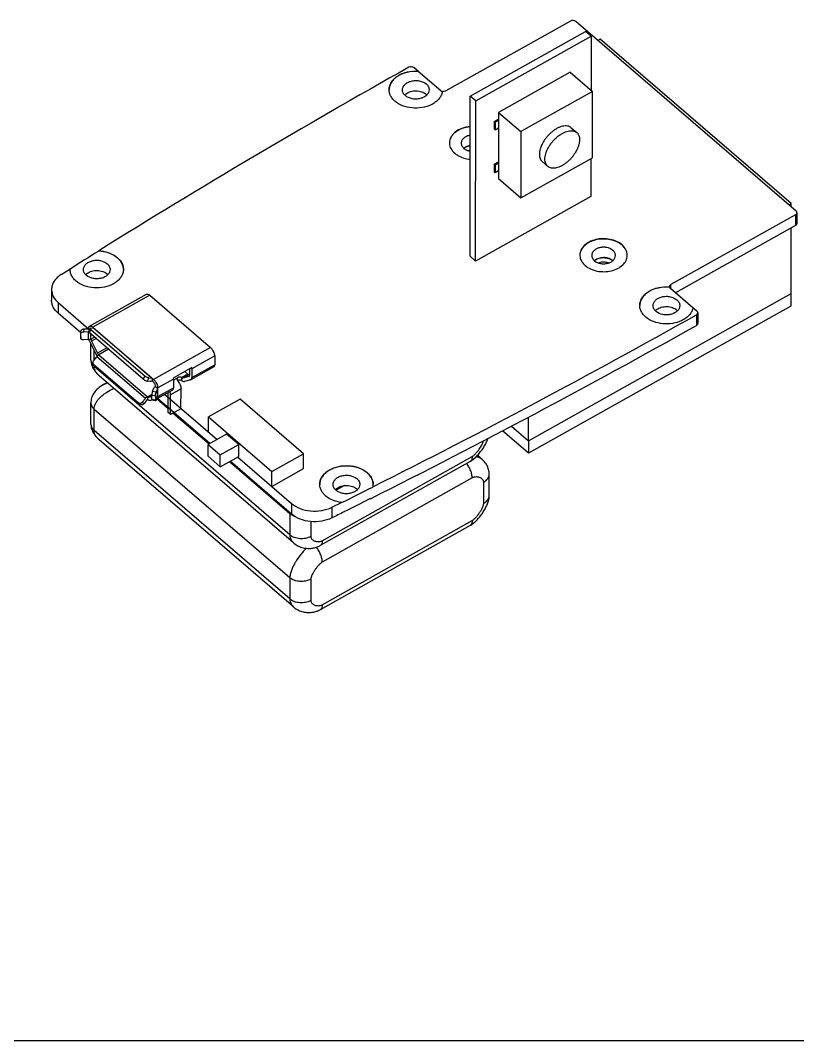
# Model space of a CAD drawing. Header units: millimetres. Extents: x 0 to 297, y 0 to 210.
# Drawn here: x 68.48 to 105.17, y 0 to 48.12 of the extents above; entities that cross this region are included whole.
import ezdxf

# ---------------------------------------------------------------- set-up
doc = ezdxf.new("R2010")
doc.units = ezdxf.units.MM
doc.header["$LTSCALE"] = 16.335
doc.layers.get('0').update_dxf_attribs({"linetype": 'CONTINUOUS'})
doc.layers.add('06___PRT_ALL_SURFS', color=7, linetype='CONTINUOUS')

msp = doc.modelspace()

# ---------------------------------------------------------------- linework, layer by layer
at = {"color": 7, "linetype": 'Continuous'}
for p, q in [((94.451, 48.088), (88.57, 44.791)), ((105.1, 39.122), (94.697, 48.069)), ((89.713, 44.548), (95.159, 47.601)), ((89.977, 44.321), (95.423, 47.374)), ((95.423, 47.374), (95.159, 47.601)), ((95.423, 47.374), (95.421, 44.822)), ((95.853, 47.229), (95.745, 47.169)), ((104.87, 39.474), (95.853, 47.229)), ((87.26, 45.724), (87.07, 45.887)), ((87.26, 45.714), (87.26, 45.724)), ((88.324, 44.799), (87.26, 45.714)), ((94.431, 45.673), (91.055, 43.78)), ((94.431, 45.673), (95.487, 44.765)), ((95.487, 44.765), (92.111, 42.873)), ((95.485, 41.642), (95.487, 44.765)), ((89.708, 36.993), (89.713, 44.548)), ((89.977, 44.321), (89.713, 44.548)), ((89.972, 36.766), (89.977, 44.321)), ((90.848, 43.349), (90.847, 42.996)), ((90.848, 43.349), (91.055, 43.465)), ((90.848, 43.349), (90.892, 43.311)), ((90.892, 43.311), (90.891, 42.959)), ((91.055, 43.403), (90.892, 43.311)), ((91.055, 43.78), (91.053, 40.658)), ((91.055, 43.78), (92.111, 42.873)), ((90.847, 42.996), (90.891, 42.959)), ((90.891, 42.959), (91.055, 43.05)), ((92.111, 42.873), (92.109, 39.75)), ((94.483, 43.054), (94.746, 42.827)), ((90.846, 41.334), (91.054, 41.451)), ((91.054, 41.388), (90.89, 41.296)), ((92.109, 39.75), (95.485, 41.642)), ((93.113, 41.461), (93.377, 41.234)), ((95.419, 41.605), (95.418, 39.819)), ((90.846, 41.334), (90.89, 41.296)), ((90.846, 41.334), (90.846, 40.982)), ((90.846, 40.982), (90.89, 40.944)), ((90.89, 41.296), (90.89, 40.944)), ((90.89, 40.944), (91.053, 41.035)), ((91.053, 40.658), (92.109, 39.75)), ((95.418, 39.819), (89.972, 36.766)), ((104.762, 39.413), (104.87, 39.474)), ((104.87, 39.32), (104.87, 39.474)), ((105.139, 39.046), (105.138, 38.542)), ((105.074, 38.951), (99.193, 35.655)), ((105.074, 38.951), (105.073, 38.448)), ((105.073, 38.448), (99.404, 35.269)), ((104.867, 35.243), (104.869, 38.333)), ((72.182, 37.25), (72.182, 37.24)), ((89.972, 36.766), (89.708, 36.993)), ((70.413, 36.138), (70.813, 36.39)), ((70.813, 36.39), (70.822, 36.397)), ((70.822, 36.397), (70.827, 36.399)), ((70.827, 36.399), (70.827, 36.389)), ((99.192, 35.451), (99.193, 35.655)), ((69.957, 35.42), (69.957, 34.917)), ((71.748, 33.694), (74.438, 35.202)), ((74.592, 35.154), (71.902, 33.646)), ((74.592, 35.154), (77.46, 32.687)), ((92.468, 28.292), (104.867, 35.243)), ((99.129, 35.545), (99.128, 35.56)), ((99.129, 35.535), (99.129, 35.545)), ((100.226, 34.562), (99.166, 35.474)), ((104.847, 35.232), (104.847, 34.64)), ((70.268, 34.809), (70.268, 34.305)), ((70.268, 34.809), (71.704, 33.574)), ((71.319, 33.401), (70.268, 34.305)), ((100.42, 34.405), (100.231, 34.568)), ((100.394, 34.234), (100.394, 33.731)), ((100.459, 34.329), (100.459, 33.825)), ((71.331, 33.32), (71.319, 33.442)), ((71.319, 33.442), (71.319, 33.265)), ((71.319, 33.265), (71.331, 33.144)), ((71.319, 33.265), (71.319, 33.258)), ((71.319, 33.258), (71.331, 33.137)), ((71.331, 33.144), (71.331, 33.32)), ((71.684, 33.559), (71.459, 33.549)), ((71.459, 33.549), (71.47, 33.427)), ((71.47, 33.427), (71.696, 33.438)), ((71.695, 33.06), (71.696, 33.438)), ((71.78, 33.593), (71.698, 33.446)), ((71.704, 33.564), (71.704, 33.59)), ((71.704, 33.564), (71.745, 33.529)), ((71.815, 33.536), (71.734, 33.39)), ((74.285, 31.195), (71.734, 33.39)), ((71.814, 33.084), (71.814, 33.321)), ((71.956, 33.581), (71.815, 33.6)), ((71.815, 33.536), (74.367, 31.342)), ((71.902, 33.646), (74.77, 31.179)), ((74.683, 31.236), (71.956, 33.581)), ((71.331, 33.137), (71.331, 33.144)), ((71.695, 33.06), (71.47, 33.05)), ((71.728, 33.049), (71.714, 33.061)), ((72.045, 32.404), (71.762, 32.966)), ((71.812, 32.099), (71.813, 32.866)), ((71.814, 33.084), (71.98, 33.177)), ((72.057, 33.111), (71.84, 32.99)), ((71.84, 32.99), (72.122, 32.427)), ((71.952, 32.076), (72.094, 32.253)), ((71.968, 32.096), (71.968, 32.556)), ((74.381, 30.286), (72.094, 32.253)), ((72.564, 32.675), (72.122, 32.427)), ((72.646, 32.605), (72.184, 32.345)), ((72.184, 32.345), (74.487, 30.365)), ((77.46, 32.687), (74.77, 31.179)), ((77.658, 32.291), (76.578, 31.685)), ((77.658, 32.291), (77.657, 31.879)), ((71.953, 31.891), (74.064, 30.075)), ((71.968, 31.794), (71.968, 31.878)), ((81.205, 23.85), (71.968, 31.794)), ((77.614, 31.775), (76.533, 31.169)), ((76.577, 31.274), (77.657, 31.879)), ((81.377, 23.473), (72.206, 31.36)), ((74.285, 31.195), (74.367, 31.342)), ((76.573, 31.74), (75.701, 31.251)), ((76.393, 31.433), (76.096, 31.267)), ((76.454, 31.409), (76.159, 31.243)), ((76.441, 31.319), (76.159, 31.243)), ((76.393, 31.433), (76.248, 31.558)), ((76.467, 31.412), (76.454, 31.409)), ((76.468, 31.681), (76.467, 31.368)), ((76.578, 31.685), (76.577, 31.274)), ((72.583, 31.036), (72.407, 30.937)), ((74.542, 31.255), (74.46, 31.108)), ((74.601, 31.089), (74.46, 31.108)), ((74.542, 31.255), (74.683, 31.236)), ((74.699, 31.24), (74.699, 31.114)), ((74.699, 31.114), (74.77, 31.053)), ((74.858, 30.877), (74.858, 30.852)), ((74.858, 30.852), (74.968, 30.757)), ((75.706, 31.197), (74.968, 30.782)), ((75.923, 31.275), (75.706, 31.153)), ((75.706, 31.197), (75.706, 30.785)), ((76.103, 31.136), (76.104, 31.262)), ((76.518, 31.163), (76.236, 31.087)), ((74.479, 30.371), (74.479, 30.245)), ((74.69, 30.479), (74.487, 30.365)), ((74.687, 30.418), (74.549, 30.34)), ((74.549, 30.34), (74.687, 30.378)), ((74.687, 30.257), (74.687, 30.433)), ((74.856, 30.4), (74.687, 30.433)), ((74.726, 30.628), (74.788, 30.778)), ((74.726, 30.628), (74.894, 30.594)), ((74.856, 30.4), (74.855, 30.224)), ((74.956, 30.745), (74.894, 30.594)), ((74.894, 30.217), (74.956, 30.367)), ((75.662, 30.681), (74.923, 30.267)), ((74.956, 30.367), (74.956, 30.745)), ((74.967, 30.371), (75.706, 30.785)), ((74.967, 30.371), (74.968, 30.782)), ((75.302, 30.479), (77.773, 28.354)), ((75.464, 29.622), (75.465, 30.57)), ((75.574, 29.527), (75.575, 30.459)), ((76.065, 30.734), (75.575, 30.459)), ((76.064, 29.802), (76.065, 30.734)), ((71.81, 29.077), (71.811, 30.085)), ((71.811, 30.086), (71.811, 30.085)), ((74.155, 30.013), (74.073, 30.068)), ((74.239, 30.109), (74.381, 30.286)), ((74.239, 30.109), (74.321, 30.054)), ((74.462, 30.231), (74.321, 30.054)), ((74.479, 30.245), (74.487, 30.239)), ((74.718, 30.209), (74.626, 30.184)), ((74.687, 30.257), (74.855, 30.224)), ((74.867, 30.18), (74.698, 30.213)), ((74.92, 30.263), (75.464, 29.795)), ((77.419, 28.155), (74.948, 30.28)), ((78.857, 30.255), (77.359, 29.415)), ((81.848, 27.682), (78.857, 30.255)), ((71.966, 28.772), (71.967, 29.779)), ((71.967, 29.779), (81.203, 21.835)), ((75.574, 29.527), (75.464, 29.622)), ((76.064, 29.802), (75.574, 29.527)), ((75.696, 29.595), (77.39, 28.139)), ((77.359, 28.71), (77.359, 29.415)), ((77.359, 29.415), (80.35, 26.843)), ((92.468, 28.292), (92.468, 29.405)), ((91.666, 28.981), (92.468, 28.292)), ((81.203, 20.828), (71.966, 28.772)), ((78.217, 28.602), (77.346, 28.114)), ((78.789, 28.11), (78.217, 28.602)), ((92.469, 27.701), (91.241, 28.758)), ((81.375, 20.451), (72.204, 28.338)), ((77.345, 27.56), (77.346, 28.114)), ((77.346, 28.114), (77.917, 27.622)), ((77.917, 27.622), (78.789, 28.11)), ((78.788, 27.556), (78.789, 28.11)), ((92.47, 28.292), (92.469, 27.701)), ((77.345, 27.56), (77.917, 27.068)), ((77.917, 27.068), (77.917, 27.622)), ((77.917, 27.068), (78.788, 27.556)), ((78.735, 27.527), (81.282, 25.336)), ((80.35, 26.843), (81.848, 27.682)), ((81.847, 26.977), (81.848, 27.682)), ((82.733, 23.578), (89.812, 27.547)), ((90.289, 27.401), (90.058, 27.6)), ((78.352, 27.312), (81.205, 24.857)), ((81.282, 24.832), (78.38, 27.328)), ((80.35, 26.138), (81.847, 26.977)), ((89.715, 27.315), (82.636, 23.346)), ((80.35, 26.138), (80.35, 26.843)), ((89.812, 26.539), (82.733, 22.571)), ((90.616, 25.711), (90.616, 26.719)), ((83.778, 26.178), (83.383, 25.957)), ((85.123, 26.12), (85.123, 26.11)), ((90.355, 25.334), (90.356, 26.341)), ((85, 25.565), (84.996, 25.563)), ((85, 25.565), (85, 25.555)), ((85.004, 25.557), (85, 25.555)), ((81.282, 25.336), (81.282, 24.832)), ((83.184, 25.154), (83.639, 25.38)), ((83.184, 25.154), (83.184, 24.65)), ((83.639, 25.38), (83.639, 25.37)), ((83.643, 25.372), (83.639, 25.37)), ((81.205, 24.857), (81.205, 23.85)), ((83.763, 24.947), (83.763, 24.937)), ((82.19, 24.479), (82.189, 23.777)), ((89.713, 24.292), (82.634, 20.324)), ((82.731, 20.556), (89.811, 24.525)), ((81.203, 21.835), (81.203, 20.828)), ((82.188, 21.762), (82.187, 20.755)), ((0, 0), (297, 0))]:
    msp.add_line(p, q, dxfattribs=at)
for points in [[(71.812, 32.099), (71.814, 32.049), (71.82, 31.989), (71.832, 31.93), (71.847, 31.87), (71.868, 31.811), (71.894, 31.751), (71.925, 31.692), (71.96, 31.634), (72, 31.577), (72.045, 31.522), (72.093, 31.468), (72.145, 31.416), (72.206, 31.361)], [(72.407, 30.937), (72.336, 30.895), (72.269, 30.85), (72.206, 30.804), (72.149, 30.757), (72.095, 30.708), (72.046, 30.656), (72.001, 30.603), (71.96, 30.547), (71.924, 30.49), (71.893, 30.431), (71.867, 30.371), (71.845, 30.311), (71.829, 30.25), (71.819, 30.19), (71.813, 30.131), (71.811, 30.086)], [(71.81, 29.077), (71.812, 29.027), (71.819, 28.967), (71.83, 28.908), (71.845, 28.848), (71.866, 28.789), (71.892, 28.729), (71.923, 28.67), (71.958, 28.612), (71.998, 28.555), (72.043, 28.499), (72.091, 28.446), (72.143, 28.393), (72.204, 28.338)], [(89.715, 27.314), (89.755, 27.339), (89.793, 27.364), (89.831, 27.391), (89.87, 27.422), (89.909, 27.454), (89.948, 27.489), (89.987, 27.526), (90.025, 27.565), (90.063, 27.605), (90.101, 27.647), (90.137, 27.689), (90.173, 27.733), (90.209, 27.778), (90.243, 27.824), (90.276, 27.87), (90.308, 27.916), (90.338, 27.963), (90.367, 28.01), (90.395, 28.057), (90.422, 28.104), (90.447, 28.151), (90.471, 28.198), (90.493, 28.245), (90.513, 28.291), (90.532, 28.338), (90.55, 28.384), (90.554, 28.398)], [(90.616, 26.719), (90.614, 26.772), (90.609, 26.826), (90.6, 26.88), (90.587, 26.934), (90.571, 26.988), (90.55, 27.043), (90.526, 27.096), (90.498, 27.149), (90.466, 27.201), (90.43, 27.252), (90.39, 27.301), (90.346, 27.348), (90.298, 27.394), (90.289, 27.401)], [(89.713, 24.292), (89.754, 24.317), (89.791, 24.342), (89.83, 24.369), (89.868, 24.4), (89.907, 24.432), (89.946, 24.467), (89.985, 24.504), (90.023, 24.543), (90.061, 24.583), (90.099, 24.625), (90.135, 24.667), (90.171, 24.711), (90.207, 24.756), (90.241, 24.802), (90.274, 24.848), (90.306, 24.894), (90.336, 24.941), (90.366, 24.988), (90.394, 25.035), (90.42, 25.082), (90.445, 25.129), (90.469, 25.176), (90.491, 25.223), (90.511, 25.269), (90.53, 25.316), (90.548, 25.362), (90.563, 25.408), (90.577, 25.453), (90.589, 25.499), (90.599, 25.544), (90.606, 25.589), (90.612, 25.634), (90.615, 25.677), (90.616, 25.711)], [(81.377, 23.473), (81.387, 23.464), (81.441, 23.422), (81.495, 23.385), (81.551, 23.352), (81.607, 23.323), (81.664, 23.298), (81.72, 23.277), (81.776, 23.259), (81.832, 23.244), (81.887, 23.233), (81.94, 23.224), (81.993, 23.218), (82.045, 23.215), (82.095, 23.213), (82.144, 23.214), (82.191, 23.217), (82.238, 23.222), (82.283, 23.228), (82.327, 23.235), (82.37, 23.245), (82.413, 23.256), (82.456, 23.269), (82.498, 23.283), (82.541, 23.3), (82.583, 23.319), (82.625, 23.34), (82.636, 23.346)], [(81.375, 20.451), (81.385, 20.442), (81.439, 20.4), (81.493, 20.363), (81.549, 20.33), (81.605, 20.301), (81.662, 20.276), (81.718, 20.255), (81.774, 20.237), (81.83, 20.222), (81.885, 20.211), (81.939, 20.202), (81.991, 20.196), (82.043, 20.193), (82.093, 20.191), (82.142, 20.192), (82.189, 20.195), (82.236, 20.199), (82.281, 20.206), (82.325, 20.213), (82.369, 20.223), (82.411, 20.234), (82.454, 20.247), (82.496, 20.261), (82.539, 20.278), (82.581, 20.297), (82.623, 20.318), (82.634, 20.324)]]:
    msp.add_lwpolyline(points, dxfattribs=at)
for centre, radius, start, end in [((256.032, -257.07), 347.023, 119.18272, 121.99139), ((86.497, 44.853), 0.608, 179.9721, 180.9186), ((87.797, 44.853), 0.612, 351.3498, 352.2706), ((87.32, 44.263), 0.489, 43.7223, 49.3409), ((89.276, 42.34), 0.541, 179.9589, 182.8834), ((89.724, 41.725), 0.469, 128.5388, 130.6613), ((89.743, 41.702), 0.498, 123.7078, 128.5271), ((251.382, -249.567), 338.188, 121.99759, 122.26772), ((95.434, 37.044), 0.541, 179.9589, 182.8834), ((95.882, 36.429), 0.469, 128.5388, 130.6613), ((95.901, 36.405), 0.498, 123.7078, 128.5271), ((96.131, 36.414), 0.487, 49.3784, 54.5271), ((96.593, 37.043), 0.54, 358.3608, 359.9577), ((71.429, 36.378), 0.603, 178.0048, 178.9625), ((71.431, 36.378), 0.604, 178.9626, 180.0119), ((71.432, 36.378), 0.605, 180.0119, 180.964), ((72.258, 35.788), 0.489, 43.7223, 49.3409), ((72.74, 36.378), 0.607, 359.0205, 359.9706), ((99.213, 35.56), 0.0858, 171.3736, 179.7044), ((99.216, 35.551), 0.0882, 189.9826, 197.4203), ((99.221, 35.552), 0.0941, 197.4298, 204.4646), ((99.255, 35.577), 0.136, 223.576, 229.3448), ((98.327, 34.677), 0.607, 179.9735, 183.7322), ((-79.817, 354.956), 367.884, 296.6378, 299.33138), ((99.152, 34.087), 0.489, 43.7223, 49.3409), ((99.622, 34.677), 0.618, 348.9456, 349.8473), ((-78.386, 351.755), 364.831, 296.60576, 299.34279), ((71.682, 33.358), 0.298, 272.5996, 277.9892), ((71.708, 33.28), 0.215, 298.2648, 299.2731), ((72.386, 32.02), 0.374, 135.03, 141.4252), ((72.339, 32.077), 0.3, 122.1254, 124.7788), ((72.327, 32.097), 0.277, 119.2968, 122.131), ((76.364, 31.368), 0.104, 355.2411, 0.0403), ((75.918, 31.021), 0.303, 52.3724, 54.0532), ((76.008, 31.019), 0.151, 50.6613, 54.0693), ((74.984, 30.349), 0.0345, 119.2584, 122.7795), ((74.728, 30.371), 0.24, 356.4974, 0.0061), ((74.126, 30.148), 0.0958, 229.3101, 236.1545), ((74.511, 30.192), 0.0623, 139.1023, 141.421), ((74.511, 30.193), 0.0616, 132.2152, 139.1353), ((74.891, 30.324), 0.0656, 288.7829, 299.2863), ((83.224, 26.24), 0.609, 179.9571, 180.9025), ((-83.663, 362.532), 376.389, 296.3917, 296.64338), ((84.046, 25.65), 0.489, 43.7223, 49.3409), ((84.519, 26.239), 0.616, 348.817, 355.5812), ((84.523, 26.239), 0.612, 355.5907, 0.0313), ((-83.677, 362.075), 376.418, 296.41198, 296.62173), ((81.814, 24.856), 0.608, 176.2, 179.9312), ((81.6, 25.317), 0.606, 229.3702, 234.2348), ((81.695, 25.477), 0.792, 243.2125, 248.5066)]:
    msp.add_arc(centre, radius, start, end, dxfattribs=at)
for points, knots in [([(94.697, 48.069), (94.666, 48.097), (94.578, 48.125), (94.49, 48.109), (94.451, 48.088)], [0, 0, 0, 0, 0.489577, 1, 1, 1, 1]), ([(85.889, 44.853), (85.889, 44.914), (85.908, 45.039), (85.991, 45.214), (86.123, 45.373), (86.364, 45.558), (86.751, 45.709), (87.088, 45.735), (87.26, 45.724)], [0, 0, 0, 0, 0.101469, 0.207307, 0.320711, 0.443146, 0.712044, 1, 1, 1, 1]), ([(87.26, 45.714), (87.089, 45.725), (86.754, 45.699), (86.37, 45.55), (86.129, 45.368), (85.996, 45.211), (85.911, 45.038), (85.89, 44.914), (85.889, 44.853)], [0, 0, 0, 0, 0.287603, 0.556449, 0.679, 0.792574, 0.898548, 1, 1, 1, 1]), ([(87.07, 45.887), (87.039, 45.915), (86.951, 45.943), (86.863, 45.927), (86.824, 45.906)], [0, 0, 0, 0, 0.489514, 1, 1, 1, 1]), ([(86.519, 44.843), (86.519, 44.888), (86.541, 44.984), (86.633, 45.106), (86.77, 45.201), (86.94, 45.263), (87.129, 45.287), (87.373, 45.267), (87.55, 45.194), (87.639, 45.118)], [0, 0, 0, 0, 0.099514, 0.207749, 0.328893, 0.461931, 0.602196, 0.743186, 1, 1, 1, 1]), ([(88.402, 44.761), (88.393, 44.705), (88.36, 44.593), (88.267, 44.438), (88.135, 44.3), (87.907, 44.138), (87.553, 44.003), (87.09, 43.959), (86.635, 44.032), (86.298, 44.19), (86.092, 44.367), (85.979, 44.514), (85.907, 44.675), (85.89, 44.788), (85.889, 44.843)], [0, 0, 0, 0, 0.051575, 0.105866, 0.163906, 0.226127, 0.361392, 0.505496, 0.648302, 0.780141, 0.840299, 0.896398, 0.94917, 1, 1, 1, 1]), ([(86.659, 44.568), (86.617, 44.604), (86.563, 44.668), (86.525, 44.768), (86.519, 44.818), (86.519, 44.843)], [0, 0, 0, 0, 0.522967, 0.764977, 1, 1, 1, 1]), ([(87.779, 44.842), (87.779, 44.797), (87.756, 44.702), (87.664, 44.58), (87.527, 44.484), (87.357, 44.423), (87.168, 44.399), (86.924, 44.419), (86.747, 44.492), (86.659, 44.568)], [0, 0, 0, 0, 0.099514, 0.207749, 0.328893, 0.461931, 0.602196, 0.743186, 1, 1, 1, 1]), ([(86.687, 44.657), (86.752, 44.706), (86.91, 44.778), (87.17, 44.809), (87.426, 44.766), (87.578, 44.686), (87.638, 44.634)], [0, 0, 0, 0, 0.241131, 0.503464, 0.763815, 1, 1, 1, 1]), ([(87.639, 45.118), (87.681, 45.081), (87.735, 45.017), (87.772, 44.918), (87.779, 44.867), (87.779, 44.842)], [0, 0, 0, 0, 0.522967, 0.764977, 1, 1, 1, 1]), ([(88.324, 44.799), (88.329, 44.794), (88.353, 44.777), (88.381, 44.766), (88.403, 44.76)], [0, 0, 0, 0, 0.234722, 1, 1, 1, 1]), ([(88.57, 44.791), (88.558, 44.784), (88.506, 44.762), (88.445, 44.76), (88.403, 44.77)], [0, 0, 0, 0, 0.239721, 1, 1, 1, 1]), ([(86.623, 44.601), (86.628, 44.606), (86.648, 44.626), (86.67, 44.644), (86.687, 44.657)], [0, 0, 0, 0, 0.244499, 1, 1, 1, 1]), ([(89.712, 43.111), (89.582, 43.099), (89.334, 43.047), (89.059, 42.902), (88.894, 42.747), (88.804, 42.62), (88.748, 42.483), (88.735, 42.387), (88.735, 42.34)], [0, 0, 0, 0, 0.289238, 0.554475, 0.675601, 0.788984, 0.896211, 1, 1, 1, 1]), ([(89.712, 43.096), (89.584, 43.084), (89.339, 43.033), (89.066, 42.891), (88.9, 42.739), (88.809, 42.615), (88.751, 42.48), (88.736, 42.386), (88.735, 42.339)], [0, 0, 0, 0, 0.288705, 0.55393, 0.675238, 0.788866, 0.896264, 1, 1, 1, 1]), ([(94.483, 43.054), (94.471, 43.064), (94.445, 43.083), (94.388, 43.114), (94.305, 43.138), (94.195, 43.144), (94.076, 43.127), (93.95, 43.088), (93.82, 43.028), (93.69, 42.949), (93.563, 42.852), (93.441, 42.741), (93.329, 42.617), (93.228, 42.484), (93.142, 42.345), (93.073, 42.205), (93.021, 42.065), (92.989, 41.93), (92.981, 41.842), (92.981, 41.8)], [0, 0, 0, 0, 0.02098, 0.042251, 0.08663, 0.134965, 0.188248, 0.246789, 0.310349, 0.378286, 0.449666, 0.523354, 0.598091, 0.672568, 0.745484, 0.815623, 0.88192, 0.943546, 1, 1, 1, 1]), ([(93.245, 41.573), (93.245, 41.615), (93.253, 41.703), (93.285, 41.838), (93.336, 41.978), (93.406, 42.118), (93.492, 42.257), (93.593, 42.39), (93.705, 42.514), (93.827, 42.625), (93.954, 42.722), (94.084, 42.801), (94.214, 42.861), (94.34, 42.9), (94.459, 42.917), (94.569, 42.911), (94.652, 42.887), (94.709, 42.856), (94.735, 42.837), (94.746, 42.827)], [0, 0, 0, 0, 0.056453, 0.118077, 0.184374, 0.254513, 0.327429, 0.401905, 0.476642, 0.550331, 0.621711, 0.689649, 0.75321, 0.811751, 0.865035, 0.91337, 0.957749, 0.97902, 1, 1, 1, 1]), ([(94.746, 42.827), (94.768, 42.808), (94.807, 42.764), (94.849, 42.684), (94.874, 42.59), (94.879, 42.523), (94.879, 42.488)], [0, 0, 0, 0, 0.227845, 0.465578, 0.721264, 1, 1, 1, 1]), ([(89.712, 42.7), (89.655, 42.69), (89.547, 42.657), (89.41, 42.573), (89.332, 42.475), (89.3, 42.389), (89.295, 42.346), (89.295, 42.325)], [0, 0, 0, 0, 0.288761, 0.552069, 0.785733, 0.894326, 1, 1, 1, 1]), ([(94.879, 42.488), (94.879, 42.446), (94.871, 42.358), (94.839, 42.223), (94.787, 42.083), (94.717, 41.943), (94.631, 41.804), (94.531, 41.671), (94.418, 41.547), (94.297, 41.436), (94.17, 41.339), (94.04, 41.26), (93.91, 41.2), (93.784, 41.161), (93.665, 41.144), (93.555, 41.15), (93.472, 41.174), (93.415, 41.205), (93.389, 41.224), (93.377, 41.234)], [0, 0, 0, 0, 0.056453, 0.118077, 0.184374, 0.254513, 0.327429, 0.401905, 0.476642, 0.550331, 0.621711, 0.689649, 0.75321, 0.811751, 0.865035, 0.91337, 0.957749, 0.97902, 1, 1, 1, 1]), ([(88.736, 42.313), (88.738, 42.271), (88.752, 42.186), (88.821, 42.019), (88.913, 41.912), (88.984, 41.851)], [0, 0, 0, 0, 0.234888, 0.477261, 1, 1, 1, 1]), ([(89.295, 42.325), (89.295, 42.303), (89.301, 42.258), (89.334, 42.169), (89.382, 42.112), (89.419, 42.08)], [0, 0, 0, 0, 0.235023, 0.477033, 1, 1, 1, 1]), ([(89.482, 42.126), (89.476, 42.123), (89.455, 42.109), (89.434, 42.093), (89.419, 42.08)], [0, 0, 0, 0, 0.255539, 1, 1, 1, 1]), ([(89.419, 42.08), (89.438, 42.064), (89.526, 42), (89.63, 41.963), (89.711, 41.949)], [0, 0, 0, 0, 0.233595, 1, 1, 1, 1]), ([(89.466, 42.116), (89.484, 42.128), (89.56, 42.172), (89.646, 42.2), (89.712, 42.212)], [0, 0, 0, 0, 0.237951, 1, 1, 1, 1]), ([(89.712, 42.212), (89.691, 42.208), (89.611, 42.19), (89.534, 42.158), (89.482, 42.126)], [0, 0, 0, 0, 0.260549, 1, 1, 1, 1]), ([(89.614, 41.974), (89.621, 41.978), (89.653, 41.992), (89.686, 42.003), (89.712, 42.009)], [0, 0, 0, 0, 0.244071, 1, 1, 1, 1]), ([(88.984, 41.851), (89.03, 41.811), (89.246, 41.66), (89.51, 41.586), (89.711, 41.568)], [0, 0, 0, 0, 0.23214, 1, 1, 1, 1]), ([(92.981, 41.8), (92.981, 41.765), (92.986, 41.698), (93.011, 41.604), (93.052, 41.524), (93.092, 41.48), (93.113, 41.461)], [0, 0, 0, 0, 0.278735, 0.534421, 0.772157, 1, 1, 1, 1]), ([(93.377, 41.234), (93.356, 41.253), (93.316, 41.297), (93.275, 41.377), (93.25, 41.471), (93.245, 41.538), (93.245, 41.573)], [0, 0, 0, 0, 0.227845, 0.465578, 0.721264, 1, 1, 1, 1]), ([(105.074, 38.951), (105.092, 38.962), (105.124, 38.988), (105.139, 39.027), (105.139, 39.046)], [0, 0, 0, 0, 0.536781, 1, 1, 1, 1]), ([(105.139, 39.046), (105.139, 39.06), (105.131, 39.089), (105.112, 39.112), (105.1, 39.122)], [0, 0, 0, 0, 0.475521, 1, 1, 1, 1]), ([(105.138, 38.542), (105.138, 38.524), (105.124, 38.484), (105.092, 38.458), (105.073, 38.448)], [0, 0, 0, 0, 0.463219, 1, 1, 1, 1]), ([(96.884, 37.532), (96.808, 37.597), (96.627, 37.708), (96.316, 37.804), (95.978, 37.833), (95.643, 37.79), (95.34, 37.68), (95.096, 37.512), (94.957, 37.326), (94.902, 37.165), (94.893, 37.084), (94.893, 37.044)], [0, 0, 0, 0, 0.12355, 0.258202, 0.398809, 0.538698, 0.671383, 0.792214, 0.900171, 0.950689, 1, 1, 1, 1]), ([(96.884, 37.517), (96.809, 37.581), (96.629, 37.692), (96.321, 37.788), (95.985, 37.817), (95.652, 37.777), (95.351, 37.67), (95.105, 37.505), (94.964, 37.322), (94.905, 37.163), (94.894, 37.083), (94.893, 37.043)], [0, 0, 0, 0, 0.123304, 0.257639, 0.397969, 0.537736, 0.670539, 0.791709, 0.900061, 0.950691, 1, 1, 1, 1]), ([(97.133, 37.042), (97.133, 37.087), (97.122, 37.177), (97.055, 37.354), (96.959, 37.468), (96.884, 37.532)], [0, 0, 0, 0, 0.23507, 0.477049, 1, 1, 1, 1]), ([(72.182, 37.25), (72.335, 37.242), (72.628, 37.19), (72.956, 37.028), (73.156, 36.85), (73.264, 36.703), (73.331, 36.544), (73.347, 36.432), (73.347, 36.377)], [0, 0, 0, 0, 0.289238, 0.555366, 0.676745, 0.790049, 0.896855, 1, 1, 1, 1]), ([(73.346, 36.388), (73.344, 36.442), (73.326, 36.552), (73.255, 36.708), (73.145, 36.851), (72.946, 37.024), (72.622, 37.181), (72.333, 37.232), (72.182, 37.24)], [0, 0, 0, 0, 0.103092, 0.21014, 0.323769, 0.445389, 0.711473, 1, 1, 1, 1]), ([(96.448, 37.272), (96.37, 37.34), (96.213, 37.405), (95.995, 37.423), (95.828, 37.402), (95.676, 37.347), (95.554, 37.262), (95.473, 37.153), (95.453, 37.069), (95.453, 37.028)], [0, 0, 0, 0, 0.256814, 0.397804, 0.538069, 0.671107, 0.792251, 0.900486, 1, 1, 1, 1]), ([(96.573, 37.028), (96.573, 37.05), (96.567, 37.095), (96.534, 37.183), (96.486, 37.24), (96.448, 37.272)], [0, 0, 0, 0, 0.235023, 0.477033, 1, 1, 1, 1]), ([(97.133, 37.042), (97.131, 37.085), (97.119, 37.173), (97.05, 37.344), (96.957, 37.454), (96.884, 37.517)], [0, 0, 0, 0, 0.234933, 0.477134, 1, 1, 1, 1]), ([(71.457, 36.368), (71.457, 36.413), (71.479, 36.509), (71.571, 36.631), (71.708, 36.726), (71.878, 36.788), (72.067, 36.812), (72.311, 36.792), (72.488, 36.719), (72.577, 36.643)], [0, 0, 0, 0, 0.099514, 0.207749, 0.328893, 0.461931, 0.602196, 0.743186, 1, 1, 1, 1]), ([(72.577, 36.643), (72.619, 36.606), (72.673, 36.542), (72.71, 36.443), (72.717, 36.392), (72.717, 36.367)], [0, 0, 0, 0, 0.522967, 0.764977, 1, 1, 1, 1]), ([(94.894, 37.017), (94.896, 36.975), (94.91, 36.889), (94.979, 36.723), (95.071, 36.616), (95.142, 36.555)], [0, 0, 0, 0, 0.234888, 0.477261, 1, 1, 1, 1]), ([(95.142, 36.555), (95.217, 36.49), (95.397, 36.38), (95.705, 36.283), (96.04, 36.254), (96.373, 36.294), (96.675, 36.401), (96.92, 36.566), (97.062, 36.749), (97.12, 36.907), (97.132, 36.988), (97.133, 37.027)], [0, 0, 0, 0, 0.12329, 0.257607, 0.397919, 0.537681, 0.670489, 0.791678, 0.900055, 0.95069, 1, 1, 1, 1]), ([(95.453, 37.028), (95.453, 37.006), (95.458, 36.961), (95.492, 36.873), (95.54, 36.816), (95.577, 36.784)], [0, 0, 0, 0, 0.235023, 0.477033, 1, 1, 1, 1]), ([(95.577, 36.784), (95.656, 36.716), (95.813, 36.651), (96.03, 36.633), (96.198, 36.655), (96.349, 36.71), (96.471, 36.794), (96.553, 36.903), (96.573, 36.988), (96.573, 37.028)], [0, 0, 0, 0, 0.256814, 0.397804, 0.538069, 0.671107, 0.792251, 0.900486, 1, 1, 1, 1]), ([(95.64, 36.83), (95.634, 36.827), (95.612, 36.812), (95.592, 36.797), (95.577, 36.784)], [0, 0, 0, 0, 0.255539, 1, 1, 1, 1]), ([(95.624, 36.82), (95.68, 36.857), (95.81, 36.913), (96.021, 36.938), (96.232, 36.908), (96.36, 36.849), (96.414, 36.811)], [0, 0, 0, 0, 0.241483, 0.501438, 0.760574, 1, 1, 1, 1]), ([(96.448, 36.784), (96.398, 36.827), (96.271, 36.896), (96.058, 36.937), (95.837, 36.92), (95.7, 36.867), (95.64, 36.83)], [0, 0, 0, 0, 0.234218, 0.492118, 0.754451, 1, 1, 1, 1]), ([(95.772, 36.678), (95.808, 36.696), (95.908, 36.729), (96.076, 36.737), (96.199, 36.704), (96.254, 36.677)], [0, 0, 0, 0, 0.244573, 0.629101, 1, 1, 1, 1]), ([(70.413, 36.138), (70.344, 36.094), (70.219, 35.998), (70.071, 35.822), (69.978, 35.627), (69.957, 35.488), (69.957, 35.42)], [0, 0, 0, 0, 0.276338, 0.532272, 0.771078, 1, 1, 1, 1]), ([(73.347, 36.367), (73.346, 36.31), (73.327, 36.193), (73.251, 36.028), (73.131, 35.878), (72.913, 35.698), (72.559, 35.543), (72.086, 35.482), (71.614, 35.544), (71.261, 35.699), (71.043, 35.879), (70.922, 36.029), (70.846, 36.194), (70.828, 36.311), (70.827, 36.368)], [0, 0, 0, 0, 0.051143, 0.10435, 0.161068, 0.222025, 0.355706, 0.499954, 0.644211, 0.777916, 0.838889, 0.895616, 0.948838, 1, 1, 1, 1]), ([(71.597, 36.093), (71.555, 36.129), (71.501, 36.193), (71.463, 36.293), (71.457, 36.343), (71.457, 36.368)], [0, 0, 0, 0, 0.522967, 0.764977, 1, 1, 1, 1]), ([(71.561, 36.126), (71.566, 36.131), (71.586, 36.151), (71.608, 36.169), (71.625, 36.182)], [0, 0, 0, 0, 0.244499, 1, 1, 1, 1]), ([(72.717, 36.367), (72.717, 36.322), (72.694, 36.227), (72.602, 36.105), (72.465, 36.009), (72.295, 35.948), (72.106, 35.924), (71.862, 35.944), (71.685, 36.017), (71.597, 36.093)], [0, 0, 0, 0, 0.099514, 0.207749, 0.328893, 0.461931, 0.602196, 0.743186, 1, 1, 1, 1]), ([(71.625, 36.182), (71.69, 36.231), (71.848, 36.303), (72.108, 36.334), (72.364, 36.291), (72.516, 36.211), (72.576, 36.159)], [0, 0, 0, 0, 0.241131, 0.503464, 0.763815, 1, 1, 1, 1]), ([(99.129, 35.573), (99.131, 35.589), (99.147, 35.623), (99.176, 35.645), (99.193, 35.655)], [0, 0, 0, 0, 0.465823, 1, 1, 1, 1]), ([(69.957, 35.42), (69.957, 35.365), (69.971, 35.252), (70.055, 35.031), (70.175, 34.889), (70.268, 34.809)], [0, 0, 0, 0, 0.235071, 0.477065, 1, 1, 1, 1]), ([(74.438, 35.202), (74.447, 35.207), (74.471, 35.213), (74.51, 35.206), (74.552, 35.186), (74.578, 35.166), (74.592, 35.154)], [0, 0, 0, 0, 0.190625, 0.412405, 0.681583, 1, 1, 1, 1]), ([(97.721, 34.677), (97.721, 34.739), (97.74, 34.866), (97.827, 35.044), (97.964, 35.204), (98.212, 35.391), (98.609, 35.539), (98.954, 35.56), (99.129, 35.545)], [0, 0, 0, 0, 0.101212, 0.206928, 0.320406, 0.443079, 0.712478, 1, 1, 1, 1]), ([(99.129, 35.535), (98.958, 35.549), (98.62, 35.53), (98.23, 35.389), (97.982, 35.21), (97.842, 35.056), (97.751, 34.884), (97.725, 34.76), (97.721, 34.7)], [0, 0, 0, 0, 0.28635, 0.555534, 0.678571, 0.792609, 0.898795, 1, 1, 1, 1]), ([(99.136, 35.513), (99.137, 35.511), (99.143, 35.5), (99.15, 35.49), (99.157, 35.483)], [0, 0, 0, 0, 0.241736, 1, 1, 1, 1]), ([(70.268, 34.305), (70.175, 34.385), (70.055, 34.527), (69.971, 34.749), (69.957, 34.861), (69.957, 34.916)], [0, 0, 0, 0, 0.522935, 0.764929, 1, 1, 1, 1]), ([(98.351, 34.667), (98.351, 34.712), (98.373, 34.807), (98.465, 34.93), (98.602, 35.025), (98.772, 35.086), (98.961, 35.11), (99.205, 35.09), (99.382, 35.017), (99.471, 34.941)], [0, 0, 0, 0, 0.099514, 0.207749, 0.328893, 0.461931, 0.602196, 0.743186, 1, 1, 1, 1]), ([(98.49, 34.392), (98.449, 34.428), (98.395, 34.492), (98.357, 34.591), (98.351, 34.642), (98.351, 34.667)], [0, 0, 0, 0, 0.522967, 0.764977, 1, 1, 1, 1]), ([(99.611, 34.666), (99.611, 34.621), (99.588, 34.525), (99.496, 34.403), (99.359, 34.308), (99.189, 34.246), (99, 34.222), (98.756, 34.242), (98.579, 34.315), (98.49, 34.392)], [0, 0, 0, 0, 0.099514, 0.207749, 0.328893, 0.461931, 0.602196, 0.743186, 1, 1, 1, 1]), ([(99.471, 34.941), (99.513, 34.905), (99.566, 34.841), (99.604, 34.742), (99.611, 34.691), (99.611, 34.666)], [0, 0, 0, 0, 0.522967, 0.764977, 1, 1, 1, 1]), ([(100.229, 34.558), (100.219, 34.504), (100.182, 34.395), (100.086, 34.246), (99.953, 34.112), (99.726, 33.955), (99.379, 33.826), (98.925, 33.783), (98.478, 33.853), (98.146, 34.004), (97.94, 34.175), (97.824, 34.317), (97.748, 34.472), (97.725, 34.583), (97.722, 34.637)], [0, 0, 0, 0, 0.05166, 0.106152, 0.164374, 0.22668, 0.36174, 0.505291, 0.647634, 0.779494, 0.839846, 0.8962, 0.949173, 1, 1, 1, 1]), ([(98.455, 34.425), (98.46, 34.43), (98.48, 34.45), (98.502, 34.468), (98.519, 34.481)], [0, 0, 0, 0, 0.244499, 1, 1, 1, 1]), ([(98.519, 34.481), (98.584, 34.529), (98.742, 34.602), (99.002, 34.633), (99.258, 34.59), (99.41, 34.51), (99.47, 34.458)], [0, 0, 0, 0, 0.241131, 0.503464, 0.763815, 1, 1, 1, 1]), ([(100.394, 34.234), (100.413, 34.245), (100.445, 34.271), (100.459, 34.31), (100.459, 34.329)], [0, 0, 0, 0, 0.536699, 1, 1, 1, 1]), ([(100.459, 34.329), (100.459, 34.343), (100.451, 34.372), (100.432, 34.395), (100.42, 34.405)], [0, 0, 0, 0, 0.475519, 1, 1, 1, 1]), ([(71.704, 33.59), (71.704, 33.601), (71.705, 33.624), (71.714, 33.654), (71.727, 33.679), (71.741, 33.69), (71.748, 33.694)], [0, 0, 0, 0, 0.303319, 0.56585, 0.79334, 1, 1, 1, 1]), ([(71.748, 33.694), (71.757, 33.699), (71.781, 33.705), (71.82, 33.698), (71.861, 33.678), (71.888, 33.658), (71.902, 33.646)], [0, 0, 0, 0, 0.190609, 0.412414, 0.681515, 1, 1, 1, 1]), ([(100.459, 33.825), (100.459, 33.807), (100.444, 33.767), (100.412, 33.741), (100.394, 33.731)], [0, 0, 0, 0, 0.463301, 1, 1, 1, 1]), ([(71.459, 33.549), (71.441, 33.548), (71.406, 33.541), (71.36, 33.518), (71.328, 33.484), (71.319, 33.455), (71.319, 33.442)], [0, 0, 0, 0, 0.283839, 0.551137, 0.788918, 1, 1, 1, 1]), ([(71.331, 33.32), (71.331, 33.334), (71.339, 33.363), (71.372, 33.397), (71.417, 33.42), (71.452, 33.427), (71.47, 33.427)], [0, 0, 0, 0, 0.211082, 0.448862, 0.716161, 1, 1, 1, 1]), ([(71.684, 33.559), (71.686, 33.559), (71.693, 33.56), (71.699, 33.562), (71.704, 33.564)], [0, 0, 0, 0, 0.260229, 1, 1, 1, 1]), ([(71.698, 33.446), (71.695, 33.439), (71.702, 33.422), (71.716, 33.406), (71.727, 33.395), (71.734, 33.39)], [0, 0, 0, 0, 0.344727, 0.635042, 1, 1, 1, 1]), ([(71.815, 33.536), (71.809, 33.542), (71.798, 33.552), (71.784, 33.569), (71.776, 33.586), (71.78, 33.593)], [0, 0, 0, 0, 0.364958, 0.655273, 1, 1, 1, 1]), ([(71.78, 33.593), (71.782, 33.597), (71.791, 33.601), (71.803, 33.601), (71.81, 33.601), (71.815, 33.6)], [0, 0, 0, 0, 0.381969, 0.658158, 1, 1, 1, 1]), ([(71.972, 33.585), (71.971, 33.585), (71.966, 33.582), (71.96, 33.581), (71.956, 33.581)], [0, 0, 0, 0, 0.285389, 1, 1, 1, 1]), ([(71.47, 33.05), (71.453, 33.049), (71.42, 33.052), (71.375, 33.069), (71.342, 33.098), (71.332, 33.124), (71.331, 33.137)], [0, 0, 0, 0, 0.286613, 0.552021, 0.787457, 1, 1, 1, 1]), ([(71.723, 33.063), (71.731, 33.064), (71.761, 33.069), (71.79, 33.079), (71.81, 33.09)], [0, 0, 0, 0, 0.259087, 1, 1, 1, 1]), ([(71.762, 32.966), (71.758, 32.974), (71.744, 33.006), (71.731, 33.038), (71.723, 33.063)], [0, 0, 0, 0, 0.256194, 1, 1, 1, 1]), ([(71.814, 33.084), (71.814, 33.081), (71.814, 33.072), (71.815, 33.062), (71.817, 33.055)], [0, 0, 0, 0, 0.233739, 1, 1, 1, 1]), ([(71.817, 33.055), (71.818, 33.05), (71.823, 33.027), (71.832, 33.005), (71.84, 32.99)], [0, 0, 0, 0, 0.234074, 1, 1, 1, 1]), ([(72.121, 32.286), (72.113, 32.294), (72.085, 32.332), (72.061, 32.373), (72.045, 32.404)], [0, 0, 0, 0, 0.244559, 1, 1, 1, 1]), ([(72.168, 32.324), (72.164, 32.321), (72.148, 32.309), (72.132, 32.295), (72.121, 32.284)], [0, 0, 0, 0, 0.244265, 1, 1, 1, 1]), ([(72.122, 32.427), (72.13, 32.411), (72.148, 32.382), (72.171, 32.356), (72.184, 32.345)], [0, 0, 0, 0, 0.522685, 1, 1, 1, 1]), ([(77.658, 32.291), (77.658, 32.306), (77.655, 32.34), (77.639, 32.412), (77.602, 32.503), (77.541, 32.604), (77.488, 32.663), (77.46, 32.687)], [0, 0, 0, 0, 0.104918, 0.222606, 0.48355, 0.753432, 1, 1, 1, 1]), ([(71.812, 32.099), (71.812, 32.071), (71.82, 32.015), (71.862, 31.905), (71.921, 31.834), (71.968, 31.794)], [0, 0, 0, 0, 0.235032, 0.477048, 1, 1, 1, 1]), ([(71.953, 31.891), (71.941, 31.901), (71.922, 31.928), (71.913, 31.978), (71.923, 32.03), (71.941, 32.062), (71.952, 32.076)], [0, 0, 0, 0, 0.227454, 0.470423, 0.73056, 1, 1, 1, 1]), ([(72.206, 31.36), (72.172, 31.39), (72.108, 31.451), (72.031, 31.555), (71.979, 31.67), (71.968, 31.753), (71.968, 31.794)], [0, 0, 0, 0, 0.266385, 0.518239, 0.758173, 1, 1, 1, 1]), ([(77.614, 31.775), (77.621, 31.779), (77.634, 31.79), (77.648, 31.815), (77.656, 31.845), (77.657, 31.867), (77.657, 31.879)], [0, 0, 0, 0, 0.206765, 0.434289, 0.696907, 1, 1, 1, 1]), ([(74.542, 31.255), (74.528, 31.256), (74.498, 31.265), (74.453, 31.285), (74.408, 31.31), (74.379, 31.331), (74.367, 31.342)], [0, 0, 0, 0, 0.209173, 0.469638, 0.746082, 1, 1, 1, 1]), ([(76.096, 31.267), (76.072, 31.284), (76.026, 31.297), (75.965, 31.292), (75.936, 31.282), (75.923, 31.275)], [0, 0, 0, 0, 0.491709, 0.753197, 1, 1, 1, 1]), ([(76.393, 31.433), (76.398, 31.428), (76.409, 31.42), (76.429, 31.41), (76.445, 31.406), (76.454, 31.409)], [0, 0, 0, 0, 0.31137, 0.581529, 1, 1, 1, 1]), ([(76.448, 31.322), (76.454, 31.325), (76.464, 31.337), (76.466, 31.352), (76.467, 31.36)], [0, 0, 0, 0, 0.443183, 1, 1, 1, 1]), ([(76.578, 31.685), (76.578, 31.689), (76.577, 31.708), (76.575, 31.726), (76.573, 31.74)], [0, 0, 0, 0, 0.236132, 1, 1, 1, 1]), ([(72.407, 30.937), (72.422, 30.945), (72.484, 30.978), (72.548, 31.005), (72.598, 31.024)], [0, 0, 0, 0, 0.244634, 1, 1, 1, 1]), ([(74.285, 31.195), (74.297, 31.184), (74.326, 31.164), (74.371, 31.138), (74.416, 31.118), (74.446, 31.11), (74.46, 31.108)], [0, 0, 0, 0, 0.253918, 0.530362, 0.790827, 1, 1, 1, 1]), ([(74.699, 31.114), (74.683, 31.105), (74.652, 31.091), (74.617, 31.087), (74.601, 31.089)], [0, 0, 0, 0, 0.545751, 1, 1, 1, 1]), ([(74.683, 31.236), (74.684, 31.236), (74.69, 31.236), (74.696, 31.238), (74.699, 31.24)], [0, 0, 0, 0, 0.217383, 1, 1, 1, 1]), ([(74.77, 31.179), (74.798, 31.155), (74.851, 31.096), (74.912, 30.995), (74.949, 30.904), (74.965, 30.832), (74.968, 30.798), (74.968, 30.782)], [0, 0, 0, 0, 0.246559, 0.516449, 0.777402, 0.89506, 1, 1, 1, 1]), ([(74.858, 30.877), (74.858, 30.892), (74.852, 30.924), (74.833, 30.972), (74.806, 31.016), (74.782, 31.043), (74.77, 31.053)], [0, 0, 0, 0, 0.22223, 0.483298, 0.753309, 1, 1, 1, 1]), ([(74.788, 30.778), (74.794, 30.793), (74.814, 30.822), (74.842, 30.843), (74.858, 30.852)], [0, 0, 0, 0, 0.472009, 1, 1, 1, 1]), ([(75.706, 31.197), (75.706, 31.201), (75.706, 31.219), (75.704, 31.237), (75.701, 31.251)], [0, 0, 0, 0, 0.236132, 1, 1, 1, 1]), ([(75.923, 31.275), (75.909, 31.267), (75.891, 31.252), (75.877, 31.225), (75.875, 31.21), (75.875, 31.203)], [0, 0, 0, 0, 0.523355, 0.762395, 1, 1, 1, 1]), ([(75.875, 31.203), (75.875, 31.197), (75.878, 31.172), (75.892, 31.149), (75.904, 31.134)], [0, 0, 0, 0, 0.228734, 1, 1, 1, 1]), ([(75.903, 31.135), (75.904, 31.136), (75.909, 31.14), (75.914, 31.144), (75.919, 31.146)], [0, 0, 0, 0, 0.244165, 1, 1, 1, 1]), ([(75.904, 31.134), (75.928, 31.103), (75.972, 31.038), (76.022, 30.935), (76.055, 30.833), (76.065, 30.765), (76.065, 30.734)], [0, 0, 0, 0, 0.266054, 0.534093, 0.784345, 1, 1, 1, 1]), ([(75.919, 31.146), (75.92, 31.147), (75.927, 31.151), (75.933, 31.154), (75.938, 31.156)], [0, 0, 0, 0, 0.244642, 1, 1, 1, 1]), ([(75.938, 31.156), (75.951, 31.161), (76.004, 31.175), (76.064, 31.165), (76.096, 31.141)], [0, 0, 0, 0, 0.255159, 1, 1, 1, 1]), ([(76.103, 31.136), (76.115, 31.126), (76.138, 31.11), (76.181, 31.088), (76.216, 31.082), (76.236, 31.087)], [0, 0, 0, 0, 0.309442, 0.578569, 1, 1, 1, 1]), ([(76.104, 31.262), (76.108, 31.258), (76.118, 31.251), (76.136, 31.243), (76.15, 31.241), (76.159, 31.243)], [0, 0, 0, 0, 0.306819, 0.574651, 1, 1, 1, 1]), ([(76.534, 31.169), (76.541, 31.173), (76.554, 31.185), (76.568, 31.209), (76.576, 31.24), (76.577, 31.262), (76.577, 31.274)], [0, 0, 0, 0, 0.206765, 0.434289, 0.696907, 1, 1, 1, 1]), ([(71.967, 29.779), (71.967, 29.83), (71.983, 29.936), (72.048, 30.085), (72.144, 30.226), (72.265, 30.355), (72.405, 30.472), (72.612, 30.617), (72.781, 30.709), (72.898, 30.765)], [0, 0, 0, 0, 0.107475, 0.222076, 0.341893, 0.466238, 0.594596, 0.726569, 1, 1, 1, 1]), ([(74.381, 30.286), (74.388, 30.295), (74.416, 30.328), (74.451, 30.356), (74.479, 30.371)], [0, 0, 0, 0, 0.258941, 1, 1, 1, 1]), ([(74.487, 30.365), (74.492, 30.36), (74.503, 30.352), (74.523, 30.341), (74.539, 30.338), (74.549, 30.34)], [0, 0, 0, 0, 0.311368, 0.581525, 1, 1, 1, 1]), ([(74.726, 30.628), (74.72, 30.614), (74.71, 30.582), (74.698, 30.532), (74.69, 30.482), (74.687, 30.449), (74.687, 30.433)], [0, 0, 0, 0, 0.230649, 0.500343, 0.769857, 1, 1, 1, 1]), ([(74.856, 30.4), (74.856, 30.415), (74.858, 30.448), (74.866, 30.499), (74.878, 30.548), (74.888, 30.58), (74.894, 30.594)], [0, 0, 0, 0, 0.230143, 0.499657, 0.76935, 1, 1, 1, 1]), ([(74.963, 30.33), (74.961, 30.316), (74.952, 30.292), (74.934, 30.273), (74.923, 30.267)], [0, 0, 0, 0, 0.542282, 1, 1, 1, 1]), ([(74.968, 30.757), (74.966, 30.757), (74.961, 30.753), (74.957, 30.749), (74.956, 30.745)], [0, 0, 0, 0, 0.273054, 1, 1, 1, 1]), ([(74.956, 30.367), (74.956, 30.368), (74.958, 30.373), (74.962, 30.376), (74.966, 30.378)], [0, 0, 0, 0, 0.233494, 1, 1, 1, 1]), ([(74.967, 30.357), (74.967, 30.354), (74.966, 30.345), (74.965, 30.336), (74.963, 30.33)], [0, 0, 0, 0, 0.260367, 1, 1, 1, 1]), ([(75.575, 30.459), (75.575, 30.484), (75.569, 30.537), (75.555, 30.589), (75.546, 30.616)], [0, 0, 0, 0, 0.466863, 1, 1, 1, 1]), ([(75.662, 30.681), (75.669, 30.685), (75.683, 30.696), (75.697, 30.721), (75.705, 30.751), (75.706, 30.773), (75.706, 30.785)], [0, 0, 0, 0, 0.206765, 0.434289, 0.696907, 1, 1, 1, 1]), ([(71.811, 30.085), (71.811, 30.057), (71.818, 30.001), (71.86, 29.891), (71.92, 29.819), (71.967, 29.779)], [0, 0, 0, 0, 0.235051, 0.477038, 1, 1, 1, 1]), ([(74.239, 30.109), (74.229, 30.095), (74.204, 30.073), (74.16, 30.052), (74.113, 30.049), (74.085, 30.06), (74.073, 30.068)], [0, 0, 0, 0, 0.271376, 0.529702, 0.770948, 1, 1, 1, 1]), ([(74.155, 30.013), (74.167, 30.005), (74.195, 29.994), (74.241, 29.997), (74.286, 30.018), (74.31, 30.04), (74.321, 30.054)], [0, 0, 0, 0, 0.229052, 0.470298, 0.728623, 1, 1, 1, 1]), ([(74.479, 30.245), (74.478, 30.245), (74.475, 30.243), (74.471, 30.24), (74.469, 30.238)], [0, 0, 0, 0, 0.240251, 1, 1, 1, 1]), ([(74.626, 30.184), (74.616, 30.182), (74.594, 30.181), (74.559, 30.19), (74.522, 30.21), (74.499, 30.228), (74.487, 30.239)], [0, 0, 0, 0, 0.194154, 0.421538, 0.690162, 1, 1, 1, 1]), ([(74.687, 30.257), (74.687, 30.251), (74.687, 30.241), (74.689, 30.228), (74.691, 30.221), (74.694, 30.216), (74.696, 30.214), (74.698, 30.213)], [0, 0, 0, 0, 0.378809, 0.670797, 0.78261, 0.872491, 1, 1, 1, 1]), ([(74.867, 30.18), (74.865, 30.18), (74.862, 30.183), (74.86, 30.188), (74.857, 30.195), (74.856, 30.207), (74.855, 30.218), (74.855, 30.224)], [0, 0, 0, 0, 0.127508, 0.21739, 0.329202, 0.621191, 1, 1, 1, 1]), ([(74.894, 30.217), (74.891, 30.211), (74.887, 30.201), (74.881, 30.191), (74.876, 30.184), (74.872, 30.181), (74.869, 30.18), (74.867, 30.18)], [0, 0, 0, 0, 0.378953, 0.671074, 0.782907, 0.872757, 1, 1, 1, 1]), ([(71.81, 29.077), (71.811, 29.049), (71.818, 28.993), (71.86, 28.883), (71.92, 28.812), (71.966, 28.772)], [0, 0, 0, 0, 0.235032, 0.477048, 1, 1, 1, 1]), ([(72.204, 28.338), (72.17, 28.368), (72.106, 28.429), (72.029, 28.533), (71.977, 28.648), (71.966, 28.731), (71.966, 28.772)], [0, 0, 0, 0, 0.266385, 0.518239, 0.758173, 1, 1, 1, 1]), ([(89.812, 27.547), (89.82, 27.551), (89.836, 27.562), (89.867, 27.585), (89.904, 27.617), (89.947, 27.658), (90.002, 27.715), (90.067, 27.791), (90.162, 27.918), (90.245, 28.05), (90.31, 28.186), (90.336, 28.254), (90.345, 28.288)], [0, 0, 0, 0, 0.02988, 0.060769, 0.123978, 0.188204, 0.252921, 0.382729, 0.511957, 0.76447, 0.885491, 1, 1, 1, 1]), ([(89.812, 27.547), (89.812, 27.52), (89.809, 27.47), (89.791, 27.403), (89.76, 27.349), (89.731, 27.323), (89.715, 27.315)], [0, 0, 0, 0, 0.303216, 0.565866, 0.793362, 1, 1, 1, 1]), ([(90.289, 27.401), (90.249, 27.436), (90.155, 27.494), (90.051, 27.526), (89.997, 27.536)], [0, 0, 0, 0, 0.489533, 1, 1, 1, 1]), ([(82.615, 26.24), (82.615, 26.298), (82.632, 26.415), (82.706, 26.582), (82.826, 26.734), (83.044, 26.916), (83.399, 27.073), (83.875, 27.136), (84.351, 27.073), (84.706, 26.915), (84.924, 26.734), (85.043, 26.581), (85.117, 26.414), (85.135, 26.297), (85.135, 26.239)], [0, 0, 0, 0, 0.051154, 0.104298, 0.160936, 0.221836, 0.355529, 0.499942, 0.644367, 0.77809, 0.839009, 0.895664, 0.948813, 1, 1, 1, 1]), ([(85.134, 26.253), (85.132, 26.31), (85.11, 26.426), (85.031, 26.589), (84.909, 26.738), (84.689, 26.914), (84.336, 27.066), (83.865, 27.125), (83.395, 27.061), (83.045, 26.906), (82.829, 26.727), (82.71, 26.577), (82.634, 26.413), (82.616, 26.297), (82.615, 26.24)], [0, 0, 0, 0, 0.051217, 0.104595, 0.161553, 0.222749, 0.356742, 0.500985, 0.644986, 0.778348, 0.839169, 0.89578, 0.948912, 1, 1, 1, 1]), ([(89.812, 26.539), (89.812, 26.593), (89.797, 26.707), (89.744, 26.88), (89.662, 27.057), (89.591, 27.169), (89.552, 27.223)], [0, 0, 0, 0, 0.215047, 0.463421, 0.730814, 1, 1, 1, 1]), ([(83.245, 26.229), (83.245, 26.275), (83.267, 26.37), (83.359, 26.492), (83.496, 26.588), (83.666, 26.649), (83.855, 26.673), (84.099, 26.653), (84.276, 26.58), (84.365, 26.504)], [0, 0, 0, 0, 0.099514, 0.207749, 0.328893, 0.461931, 0.602196, 0.743186, 1, 1, 1, 1]), ([(84.365, 26.504), (84.407, 26.468), (84.461, 26.404), (84.498, 26.304), (84.505, 26.254), (84.505, 26.229)], [0, 0, 0, 0, 0.522967, 0.764977, 1, 1, 1, 1]), ([(90.356, 26.341), (90.356, 26.348), (90.354, 26.363), (90.347, 26.389), (90.329, 26.431), (90.29, 26.48), (90.23, 26.526), (90.161, 26.559), (90.084, 26.579), (89.999, 26.585), (89.924, 26.578), (89.869, 26.564), (89.837, 26.552), (89.82, 26.544), (89.812, 26.539)], [0, 0, 0, 0, 0.033503, 0.064804, 0.123934, 0.235878, 0.346327, 0.459371, 0.577821, 0.704337, 0.842409, 0.917773, 0.957744, 1, 1, 1, 1]), ([(90.356, 26.341), (90.395, 26.363), (90.466, 26.412), (90.55, 26.504), (90.604, 26.608), (90.616, 26.683), (90.616, 26.719)], [0, 0, 0, 0, 0.278589, 0.535437, 0.773273, 1, 1, 1, 1]), ([(83.639, 25.38), (83.502, 25.398), (83.241, 25.464), (82.955, 25.626), (82.783, 25.794), (82.689, 25.931), (82.63, 26.078), (82.615, 26.18), (82.615, 26.23)], [0, 0, 0, 0, 0.288733, 0.55295, 0.673958, 0.787632, 0.895485, 1, 1, 1, 1]), ([(83.385, 25.954), (83.343, 25.99), (83.289, 26.054), (83.251, 26.154), (83.245, 26.205), (83.245, 26.229)], [0, 0, 0, 0, 0.522967, 0.764977, 1, 1, 1, 1]), ([(83.349, 25.988), (83.354, 25.993), (83.374, 26.013), (83.396, 26.031), (83.413, 26.044)], [0, 0, 0, 0, 0.244499, 1, 1, 1, 1]), ([(84.505, 26.229), (84.505, 26.184), (84.482, 26.088), (84.39, 25.966), (84.253, 25.871), (84.083, 25.809), (83.894, 25.785), (83.65, 25.805), (83.473, 25.878), (83.385, 25.954)], [0, 0, 0, 0, 0.099514, 0.207749, 0.328893, 0.461931, 0.602196, 0.743186, 1, 1, 1, 1]), ([(83.413, 26.044), (83.478, 26.092), (83.636, 26.165), (83.896, 26.196), (84.152, 26.153), (84.304, 26.072), (84.364, 26.02)], [0, 0, 0, 0, 0.241131, 0.503464, 0.763815, 1, 1, 1, 1]), ([(90.355, 25.334), (90.394, 25.355), (90.465, 25.404), (90.55, 25.496), (90.603, 25.6), (90.615, 25.675), (90.616, 25.711)], [0, 0, 0, 0, 0.278578, 0.53543, 0.773276, 1, 1, 1, 1]), ([(81.282, 25.336), (81.4, 25.234), (81.69, 25.071), (82.184, 24.96), (82.702, 24.978), (83.034, 25.08), (83.184, 25.154)], [0, 0, 0, 0, 0.232299, 0.487635, 0.749776, 1, 1, 1, 1]), ([(89.811, 24.525), (89.819, 24.53), (89.836, 24.541), (89.87, 24.566), (89.91, 24.602), (89.956, 24.647), (90.016, 24.711), (90.085, 24.794), (90.161, 24.899), (90.229, 25.008), (90.278, 25.1), (90.311, 25.174), (90.332, 25.228), (90.346, 25.273), (90.353, 25.308), (90.355, 25.325), (90.355, 25.334)], [0, 0, 0, 0, 0.030355, 0.061767, 0.126043, 0.191314, 0.257029, 0.388623, 0.51926, 0.647746, 0.772733, 0.833324, 0.892104, 0.948306, 0.974979, 1, 1, 1, 1]), ([(81.338, 24.77), (81.33, 24.774), (81.298, 24.79), (81.267, 24.81), (81.246, 24.825)], [0, 0, 0, 0, 0.255471, 1, 1, 1, 1]), ([(83.184, 24.65), (83.034, 24.576), (82.701, 24.474), (82.184, 24.457), (81.69, 24.568), (81.4, 24.731), (81.282, 24.832)], [0, 0, 0, 0, 0.250224, 0.512365, 0.767701, 1, 1, 1, 1]), ([(89.811, 24.525), (89.81, 24.498), (89.807, 24.448), (89.789, 24.381), (89.758, 24.327), (89.729, 24.301), (89.713, 24.292)], [0, 0, 0, 0, 0.303216, 0.565866, 0.793362, 1, 1, 1, 1]), ([(81.205, 23.85), (81.205, 23.826), (81.207, 23.781), (81.224, 23.702), (81.256, 23.619), (81.31, 23.537), (81.354, 23.493), (81.376, 23.473)], [0, 0, 0, 0, 0.168682, 0.31371, 0.56518, 0.788915, 1, 1, 1, 1]), ([(82.189, 23.777), (82.114, 23.735), (81.944, 23.675), (81.676, 23.66), (81.418, 23.713), (81.266, 23.797), (81.205, 23.85)], [0, 0, 0, 0, 0.247707, 0.509957, 0.766685, 1, 1, 1, 1]), ([(82.189, 23.777), (82.189, 23.769), (82.191, 23.755), (82.198, 23.728), (82.216, 23.687), (82.255, 23.637), (82.315, 23.592), (82.384, 23.559), (82.461, 23.539), (82.546, 23.533), (82.621, 23.54), (82.676, 23.554), (82.709, 23.566), (82.725, 23.574), (82.733, 23.578)], [0, 0, 0, 0, 0.033503, 0.064804, 0.123934, 0.235878, 0.346327, 0.459371, 0.577821, 0.704337, 0.842409, 0.917773, 0.957744, 1, 1, 1, 1]), ([(82.733, 23.578), (82.733, 23.552), (82.73, 23.502), (82.712, 23.434), (82.681, 23.38), (82.652, 23.355), (82.636, 23.346)], [0, 0, 0, 0, 0.303216, 0.565866, 0.793362, 1, 1, 1, 1]), ([(81.984, 23.219), (81.932, 23.17), (81.833, 23.069), (81.655, 22.858), (81.5, 22.634), (81.371, 22.401), (81.289, 22.221), (81.237, 22.065), (81.21, 21.936), (81.203, 21.869), (81.203, 21.835)], [0, 0, 0, 0, 0.132841, 0.261683, 0.511561, 0.633914, 0.755162, 0.876153, 0.937284, 1, 1, 1, 1]), ([(82.733, 22.571), (82.733, 22.625), (82.717, 22.743), (82.661, 22.921), (82.576, 23.101), (82.502, 23.216), (82.461, 23.27)], [0, 0, 0, 0, 0.215229, 0.464249, 0.731895, 1, 1, 1, 1]), ([(82.733, 22.571), (82.724, 22.566), (82.707, 22.555), (82.674, 22.529), (82.633, 22.494), (82.587, 22.449), (82.527, 22.385), (82.458, 22.301), (82.382, 22.196), (82.314, 22.088), (82.265, 21.996), (82.232, 21.922), (82.211, 21.867), (82.197, 21.822), (82.19, 21.787), (82.188, 21.77), (82.188, 21.762)], [0, 0, 0, 0, 0.030355, 0.061767, 0.126043, 0.191314, 0.257029, 0.388623, 0.51926, 0.647746, 0.772733, 0.833324, 0.892104, 0.948306, 0.974979, 1, 1, 1, 1]), ([(82.188, 21.762), (82.113, 21.72), (81.943, 21.661), (81.675, 21.645), (81.417, 21.698), (81.265, 21.782), (81.203, 21.835)], [0, 0, 0, 0, 0.247707, 0.509957, 0.766684, 1, 1, 1, 1]), ([(81.203, 20.828), (81.203, 20.804), (81.206, 20.759), (81.222, 20.68), (81.254, 20.597), (81.308, 20.515), (81.352, 20.47), (81.375, 20.451)], [0, 0, 0, 0, 0.168682, 0.31371, 0.56518, 0.788915, 1, 1, 1, 1]), ([(82.187, 20.755), (82.112, 20.713), (81.942, 20.653), (81.674, 20.637), (81.416, 20.691), (81.264, 20.775), (81.203, 20.828)], [0, 0, 0, 0, 0.247707, 0.509957, 0.766685, 1, 1, 1, 1]), ([(82.187, 20.755), (82.187, 20.747), (82.189, 20.733), (82.196, 20.706), (82.214, 20.665), (82.253, 20.615), (82.313, 20.57), (82.382, 20.537), (82.459, 20.517), (82.544, 20.511), (82.619, 20.518), (82.674, 20.532), (82.707, 20.544), (82.723, 20.552), (82.731, 20.556)], [0, 0, 0, 0, 0.033503, 0.064804, 0.123934, 0.235878, 0.346327, 0.459371, 0.577821, 0.704337, 0.842409, 0.917773, 0.957744, 1, 1, 1, 1]), ([(82.731, 20.556), (82.731, 20.53), (82.728, 20.48), (82.71, 20.412), (82.679, 20.358), (82.65, 20.333), (82.634, 20.324)], [0, 0, 0, 0, 0.303216, 0.565866, 0.793362, 1, 1, 1, 1])]:
    msp.add_open_spline(points, degree=3, knots=knots, dxfattribs=at)
for points in [[(76.441, 31.319), (76.444, 31.32), (76.446, 31.321), (76.448, 31.322)], [(76.518, 31.163), (76.524, 31.165), (76.529, 31.167), (76.534, 31.169)], [(83.763, 24.937), (83.57, 24.841), (83.377, 24.746), (83.184, 24.65)]]:
    msp.add_open_spline(points, degree=3, dxfattribs=at)
at = {"layer": '06___PRT_ALL_SURFS', "color": 7, "linetype": 'Continuous'}
msp.add_line((104.847, 34.64), (92.469, 27.701), dxfattribs=at)

doc.saveas('drawing.dxf')
